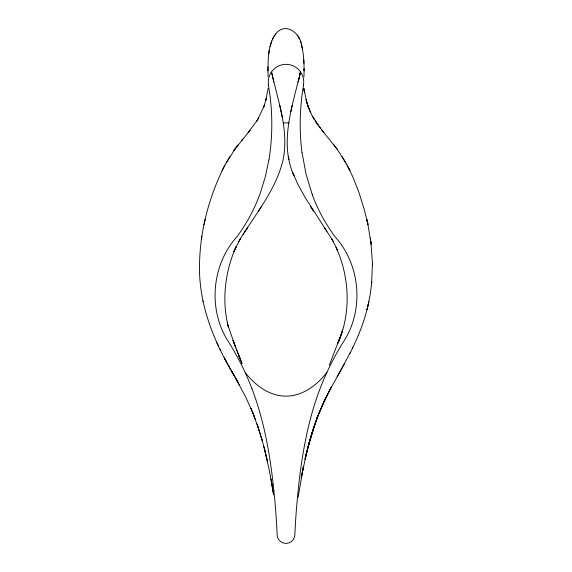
<?xml version="1.0" encoding="UTF-8"?>
<svg xmlns="http://www.w3.org/2000/svg" width="572" height="572" viewBox="0 0 572 572"><rect width="100%" height="100%" fill="white"/><g stroke="black" fill="none" stroke-linecap="round" stroke-linejoin="round"><path stroke-width="0.86" d="M302.538 49.492L301.258 44.094C304.182 54.697 304.211 65.83 303.982 76.748M371.235 244.33L370.849 241.22L372.458 263.506L371.607 283.569M301.773 45.96C300.872 34.642 287.573 22.465 277.341 32.068C266.709 44.108 268.204 61.74 268.018 76.748M267.946 66.802L267.918 70.871M371.807 281.903L370.327 293.872L367.968 305.763L368.919 301.523M224.217 166.423C209.238 196.475 200.229 229.851 199.542 263.506C198.269 303.31 213.692 341.455 233.855 375.068L227.999 364.6M298.126 497.433L303.467 466.252L301.244 477.756L306.749 451.909L305.04 459.237L309.523 441.277L305.691 456.277L310.224 438.946L308.265 446.117M201.859 236.122L201.373 239.382M268.84 53.561L269.333 50.264M268.132 88.403L265.751 100.45L266.287 98.212M268.861 159.945L265.372 176.526L260.446 192.671A170.256 170.256 0 0 1 237.194 236.45C211.69 264.507 207.65 309.33 228.164 341.277A267.145 267.145 0 0 1 251.816 388.309M298.956 78.693L298.148 81.975L300.443 72.158C292.635 105.734 278.914 142.235 293.987 175.869L292.478 172.129M299.721 75.39L300.422 72.129M203.925 224.817L205.212 219.24M290.79 111.704L292.178 105.491M367.224 308.766C363.778 322.515 358.501 335.757 352.352 348.512M306.377 453.196L314.371 425.675L310.403 438.202L313.663 427.763L309.817 440.326L317.446 416.988L313.635 427.799L318.182 415.122L316.509 419.655L323.366 402.895L318.811 413.52L328.964 391.57L323.609 402.252L331.481 386.908L328.757 391.942L340.411 371.021M265.951 99.635L263.742 106.964L264.414 104.898M270.091 46.454L271.757 40.905M340.54 336.021L342.635 330.087L338.202 342.678C352.438 309.695 349.199 270.17 331.81 239.024L333.304 241.677M340.19 336.994L329.322 365.158M263.856 106.592L257.979 119.04L258.716 117.746M337.83 343.414L340.447 336.643M234.906 249.392L233.905 251.723L236.165 246.582C224.968 271.528 221.543 300.522 228.414 327.12L227.334 322.915M234.656 249.95L240.19 239.024L238.36 242.221M337.173 376.762L350.457 352.338M349.942 353.403L352.86 347.461M222.022 170.749L224.975 164.993M273.645 36.837L272.594 38.917M225.003 164.943L235.349 148.52L233.955 150.45L234.627 149.506M340.898 370.198L344.237 364.2M226.147 162.87L229.837 156.599M240.19 239.024L239.875 239.575C255.598 213.778 276.204 189.632 283.14 159.588C289.075 129.88 277.87 100.779 271.578 72.129L273.852 81.975M257.357 120.027L256.399 121.607L258.136 118.776M258.229 211.454L261.225 206.721M243.136 234.363L245.595 230.638M256.785 120.964L248.126 132.618L250.1 130.223L234.67 149.449M245.238 231.181L247.504 227.778M274.174 35.943L275.568 33.977M235.385 148.455L238.066 144.952L236.937 146.396M326.984 372.286C319.212 382.282 309.066 391.119 296.675 394.637A41.191 41.191 0 0 1 292.764 395.538L291.42 395.752A38.067 38.067 0 0 1 281.188 395.838L280.03 395.674A40.826 40.826 0 0 1 275.976 394.816C263.635 391.534 253.446 382.897 245.638 373.073M241.956 140.047L242.757 139.082L241.763 140.276M347.025 164.993L337.33 149.449L321.9 130.223L323.874 132.618L315.215 120.964L320.499 128.471M333.812 144.759L337.373 149.506M317.832 124.818L311.962 115.337L308.144 106.592L310.317 112.055M297.826 35.943L297.225 35.049M292.535 172.236L297.819 184.241L305.262 197.726L332.125 239.575M324.496 227.778L326.762 231.181M310.775 206.721L313.535 211.004L311.046 207.143M342.163 156.599L345.853 162.87M231.56 371.049L237.616 381.653L232.068 371.886M312.662 116.667L314.021 119.04L313.284 117.746M235.828 378.571L245.731 397.082L253.103 413.506L250.965 408.429L251.322 409.295M239.632 385.428L236.93 380.416L238.588 383.505M346.997 164.943L352.938 177.113L358.708 191.749L364.114 208.923L367.975 224.531L366.845 219.505L367.496 222.208M227.32 363.427L224.331 357.786L226.712 362.283M299.406 38.917L298.441 37.044L299.306 38.717M347.755 166.359L349.928 170.663L348.534 167.861M219.948 349.163L220.456 350.221M216.874 342.649L218.39 345.917M336.071 247.14L337.344 249.95L337.094 249.392M239.117 356.428L242.056 363.62L233.011 340.426L235.757 347.747L228.049 325.69M252.288 411.59L258.301 427.827L256.849 423.637M238.753 355.341L240.297 359.28L236.343 349.106M300.643 42.056L300.35 41.27L300.765 42.407M251.802 388.317C265.773 424.703 271.493 463.606 275.003 502.237A756.027 756.027 0 0 1 277.134 534.913A8.873 8.873 0 0 0 286 543.4A8.873 8.873 0 0 0 294.866 534.913A757.535 757.535 0 0 1 296.661 506.191C299.942 468.053 305.255 429.672 318.268 393.5A267.796 267.796 0 0 1 343.822 341.269C364.314 309.409 360.331 264.7 334.97 236.644A170.056 170.056 0 0 1 312.319 194.83M254.719 417.76L253.746 415.143L255.419 419.655M312.333 194.823L306.056 174.245L302.045 152.552M308.894 108.573L306.392 101.037L308.258 106.964L306.049 99.635L306.642 101.816L303.868 88.403L304.476 92.364L304.097 89.904M257.564 425.697L262.133 440.347L260.896 436.157M260.26 434.062L258.987 429.879L259.617 431.974M261.74 438.974L265.587 453.21L263.699 446.139M264.478 449.091L269.019 468.997L272.336 486.643L270.913 478.893M279.801 105.491L282.332 117.324M367.531 222.365L371.192 244.037M267.582 462.219L265.951 454.769L266.931 459.244M202.96 300.929L203.081 301.523M271.464 481.946L273.144 492.378M370.42 237.995L370.627 239.382M272.343 486.808L273.509 494.909M303.947 63.235L303.746 59.688M304.075 69.863L304.061 68.869L304.082 70.871M372.458 263.506L372.472 265.415M283.283 122.98A38.867 38.867 0 0 1 289.075 123.009M268.39 85.071A225.604 225.604 0 0 1 268.947 159.96M301.987 152.56A227.206 227.206 0 0 1 303.568 85.064M268.511 85.049A17.739 17.739 0 0 1 286 64.336A17.739 17.739 0 0 1 303.489 85.049M368.175 304.855L367.002 309.681L368.175 304.855M288.874 159.574L288.309 156.599L288.874 159.574"/></g></svg>
